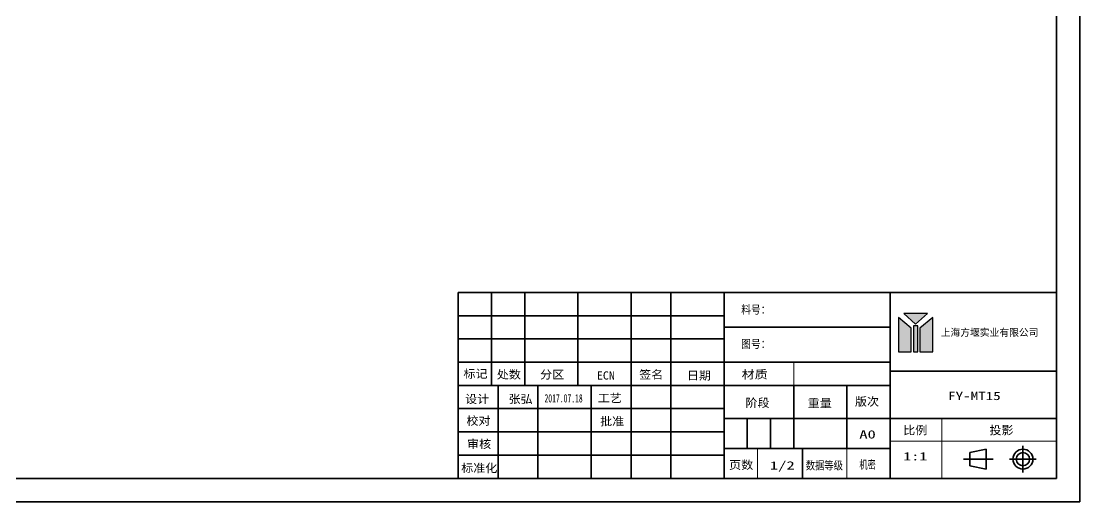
# Model space of a CAD drawing. Extents: x 2195 to 3022, y 1317 to 1901.
# Drawn here: x 2578.7 to 3021.6, y 1316.8 to 1518 of the extents above; entities that cross this region are included whole.
import ezdxf
from ezdxf.enums import TextEntityAlignment as Align

# ---------------------------------------------------------------- set-up
doc = ezdxf.new("R2010")
doc.units = 0
doc.layers.get('0').update_dxf_attribs({"lineweight": 13})
doc.layers.add('1', color=7, linetype='Continuous', true_color=0xffffff)
for name, color, linetype, lineweight in [('2', 7, 'Continuous', 13), ('3', 7, 'Continuous', 13), ('4', 7, 'Continuous', 13), ('6', 7, 'Continuous', 13)]:
    doc.layers.add(name, color=color, linetype=linetype, lineweight=lineweight)
doc.styles.get("Standard").update_dxf_attribs({"font": 'simfang.ttf'})

# ---------------------------------------------------------------- blocks, each defined once
blk = doc.blocks.new('上海方堰')
at = {"true_color": 0xed1f24}
h = blk.add_hatch(color=240, dxfattribs=at)
h.dxf.hatch_style = 1
h.paths.add_polyline_path([(2074.2, 1384.65), (2078.3, 1380.84), (2082.4, 1384.65)])
h = blk.add_hatch(color=5)
h.dxf.hatch_style = 1
h.paths.add_polyline_path([(2072.3, 1383.27), (2072.3, 1371.27), (2076.77, 1371.27), (2076.77, 1379.46)])
h.paths.add_polyline_path([(2084.3, 1383.27), (2079.83, 1379.46), (2079.83, 1371.27), (2084.3, 1371.27)])
h = blk.add_hatch(color=256)
h.dxf.hatch_style = 1
h.paths.add_polyline_path([(2077.54, 1371.27), (2079.06, 1371.27), (2079.06, 1380.27), (2077.54, 1380.27)])
h = blk.add_hatch(color=3)
h.dxf.hatch_style = 1
h.paths.add_polyline_path([(2079.06, 1380.27), (2077.54, 1380.27), (2077.54, 1371.27), (2079.06, 1371.27)])
at = {"layer": '1', "color": 240, "linetype": 'Continuous', "true_color": 0xed1f24}
blk.add_lwpolyline([(2078.3, 1380.84), (2082.4, 1384.65), (2074.2, 1384.65)], close=True, dxfattribs=at)
at = {"layer": '1', "color": 5, "linetype": 'Continuous'}
for points in [[(2076.77, 1371.27), (2076.77, 1379.46), (2072.3, 1383.27), (2072.3, 1371.27)], [(2084.3, 1371.27), (2084.3, 1383.27), (2079.83, 1379.46), (2079.83, 1371.27)]]:
    blk.add_lwpolyline(points, close=True, dxfattribs=at)
at = {"layer": '1', "color": 3, "linetype": 'Continuous'}
blk.add_lwpolyline([(2079.06, 1371.27), (2079.06, 1380.27), (2077.54, 1380.27), (2077.54, 1371.27)], close=True, dxfattribs=at)

msp = doc.modelspace()

# ---------------------------------------------------------------- linework, layer by layer
at = {"color": 7, "lineweight": 35}
for p, q in [((2872.72, 1389.84), (2942.22, 1389.84)), ((2872.72, 1375.24), (2942.22, 1375.24))]:
    msp.add_line(p, q, dxfattribs=at)
for p, q in [((2901.91, 1375.24), (2901.91, 1365.51)), ((2963.82, 1351.61), (2963.82, 1326.59)), ((2942.22, 1342.14), (3011.73, 1342.14)), ((2886.73, 1339.1), (2886.73, 1326.59)), ((2924.15, 1339.1), (2924.15, 1326.59))]:
    msp.add_line(p, q)
at = {"layer": '2', "color": 4, "lineweight": 35}
for p, q in [((3021.56, 1900.69), (3021.56, 1316.76)), ((2761.52, 1394.7), (2872.72, 1394.7)), ((2761.52, 1384.97), (2872.72, 1384.97)), ((2761.52, 1355.78), (2872.72, 1355.78)), ((2761.52, 1346.05), (2872.72, 1346.05)), ((2761.52, 1336.32), (2872.72, 1336.32)), ((3021.56, 1316.76), (2194.82, 1316.76))]:
    msp.add_line(p, q, dxfattribs=at)
at = {"layer": '2', "color": 4, "lineweight": 35, "ltscale": 0.31815}
for p, q in [((2882.45, 1351.61), (2882.45, 1339.1)), ((2892.18, 1351.61), (2892.18, 1339.1)), ((2905.56, 1326.59), (2905.56, 1339.1))]:
    msp.add_line(p, q, dxfattribs=at)
at = {"layer": '3', "color": 7, "lineweight": 35}
for p, q in [((3011.73, 1890.85), (3011.73, 1326.59)), ((2775.42, 1365.51), (2775.42, 1404.43)), ((2789.32, 1365.51), (2789.32, 1404.43)), ((2811.56, 1365.51), (2811.56, 1404.43)), ((2833.8, 1326.59), (2833.8, 1404.43)), ((2850.48, 1326.59), (2850.48, 1404.43)), ((2872.72, 1404.43), (2872.72, 1326.59)), ((2942.22, 1404.43), (2942.22, 1326.59)), ((2761.52, 1375.24), (2872.72, 1375.24)), ((2942.22, 1371.47), (3011.73, 1371.47)), ((2761.52, 1365.51), (2872.72, 1365.51)), ((2778.2, 1326.59), (2778.2, 1365.51)), ((2794.88, 1326.59), (2794.88, 1365.51)), ((2817.12, 1326.59), (2817.12, 1365.51)), ((2872.72, 1365.51), (2942.22, 1365.51)), ((2901.91, 1339.1), (2901.91, 1365.51)), ((2924.15, 1365.51), (2924.15, 1339.1)), ((2872.72, 1351.61), (2942.22, 1351.61)), ((2942.22, 1351.61), (3011.73, 1351.61)), ((2872.72, 1339.1), (2942.22, 1339.1)), ((3011.73, 1326.59), (2219.4, 1326.59))]:
    msp.add_line(p, q, dxfattribs=at)
msp.add_lwpolyline([(2761.52, 1404.43), (3011.73, 1404.43), (3011.73, 1326.59), (2761.52, 1326.59)], close=True, dxfattribs=at)
at = {"layer": '4', "color": 1, "lineweight": 35, "ltscale": 0.2828}
for p, q in [((2997.76, 1340.2), (2997.76, 1329.08)), ((2992.2, 1334.64), (3003.32, 1334.64))]:
    msp.add_line(p, q, dxfattribs=at)
at = {"layer": '4', "color": 1, "lineweight": 35}
msp.add_line((2972.93, 1334.64), (2985.26, 1334.64), dxfattribs=at)
at = {"layer": '6', "color": 3, "lineweight": 35, "ltscale": 0.180243}
for p, q in [((2975.48, 1337.42), (2982.43, 1338.81)), ((2975.48, 1331.86), (2982.43, 1330.47))]:
    msp.add_line(p, q, dxfattribs=at)
at = {"layer": '6', "color": 3, "lineweight": 35, "ltscale": 0.2121}
msp.add_line((2982.43, 1338.81), (2982.43, 1330.47), dxfattribs=at)
at = {"layer": '6', "color": 3, "lineweight": 35, "ltscale": 0.1414}
msp.add_line((2975.48, 1337.42), (2975.48, 1331.86), dxfattribs=at)
at = {"layer": '6', "color": 3, "lineweight": 35}
for radius in [4.17, 2.78]:
    msp.add_circle((2997.76, 1334.64), radius, dxfattribs=at)

# ---------------------------------------------------------------- block references
at = {"xscale": 1.199999941940398, "yscale": 1.199999941940398, "zscale": 1.199999941940398}
msp.add_blockref('上海方堰', (458.89, -265.92), dxfattribs=at)

# ---------------------------------------------------------------- texts
at = {"color": 7, "lineweight": 13}
for s, width, p, p2 in [('料号：', 0.811915, (2879.89, 1395.51), (2892.15, 1395.51)), ('图号：', 0.811915, (2879.89, 1381.15), (2892.15, 1381.15)), ('标记', 0.999998, (2763.69, 1368.66), (2773.76, 1368.66)), ('处数', 0.999998, (2777.65, 1368.33), (2787.72, 1368.33)), (' 分区', 0.999998, (2793.25, 1368.31), (2805.84, 1368.31)), ('ECN', 0.999998, (2819.49, 1367.96), (2827.04, 1367.96)), ('签名', 0.999998, (2837.22, 1368.27), (2847.29, 1368.27)), ('日期', 0.999998, (2857.16, 1367.92), (2867.22, 1367.92)), ('材质', 1.078537, (2880.11, 1368.36), (2890.97, 1368.36)), ('设计', 0.999998, (2764.4, 1358.05), (2774.46, 1358.05)), ('张弘', 0.999998, (2782.57, 1358.05), (2792.64, 1358.05)), ('2017.07.18', 0.635833, (2797.6, 1358.4), (2813.6, 1358.4)), ('工艺', 0.999998, (2819.88, 1358.45), (2829.94, 1358.45)), ('阶段', 0.999998, (2881.67, 1356.47), (2891.74, 1356.47)), ('重量', 0.999998, (2907.71, 1356.3), (2917.78, 1356.3)), ('版次', 0.999998, (2927.5, 1356.99), (2937.57, 1356.99)), (' FY-MT15', 1.249999, (2963.3, 1359.38), (2988.46, 1359.38)), ('校对', 0.999998, (2764.95, 1348.96), (2775.02, 1348.96)), ('批准', 0.999998, (2820.87, 1348.72), (2830.94, 1348.72)), ('A0', 1.366864, (2929.31, 1343.28), (2936.19, 1343.28)), ('比例', 0.999998, (2947.68, 1344.99), (2957.75, 1344.99)), ('投影', 0.999998, (2983.75, 1344.99), (2993.81, 1344.99)), ('审核', 0.999998, (2765.22, 1339.21), (2775.29, 1339.21)), ('标准化', 0.999998, (2762.77, 1329.15), (2777.87, 1329.15)), ('页数', 1.012465, (2874.77, 1330.48), (2884.96, 1330.48)), ('1/2', 1.385293, (2891.85, 1330.28), (2902.31, 1330.28)), ('数据等级', 0.773755, (2906.89, 1330.28), (2922.47, 1330.28)), ('机密', 0.683432, (2929.31, 1330.62), (2936.19, 1330.62)), ('1:1', 1.333332, (2947.68, 1334.11), (2957.75, 1334.11))]:
    msp.add_text(s, height=3.441, dxfattribs=dict(at, width=width)).set_placement(p, p2, align=Align.FIT)
at = {"insert": (2963.34, 1389.16), "char_height": 3, "attachment_point": 1}
msp.add_mtext_dynamic_manual_height_columns('{\\fNSimSun|b0|i0|c134|p49;上海方堰实业有限公司}', width=43.4625, gutter_width=1, heights=[6.52], dxfattribs=at)

doc.saveas('drawing.dxf')
